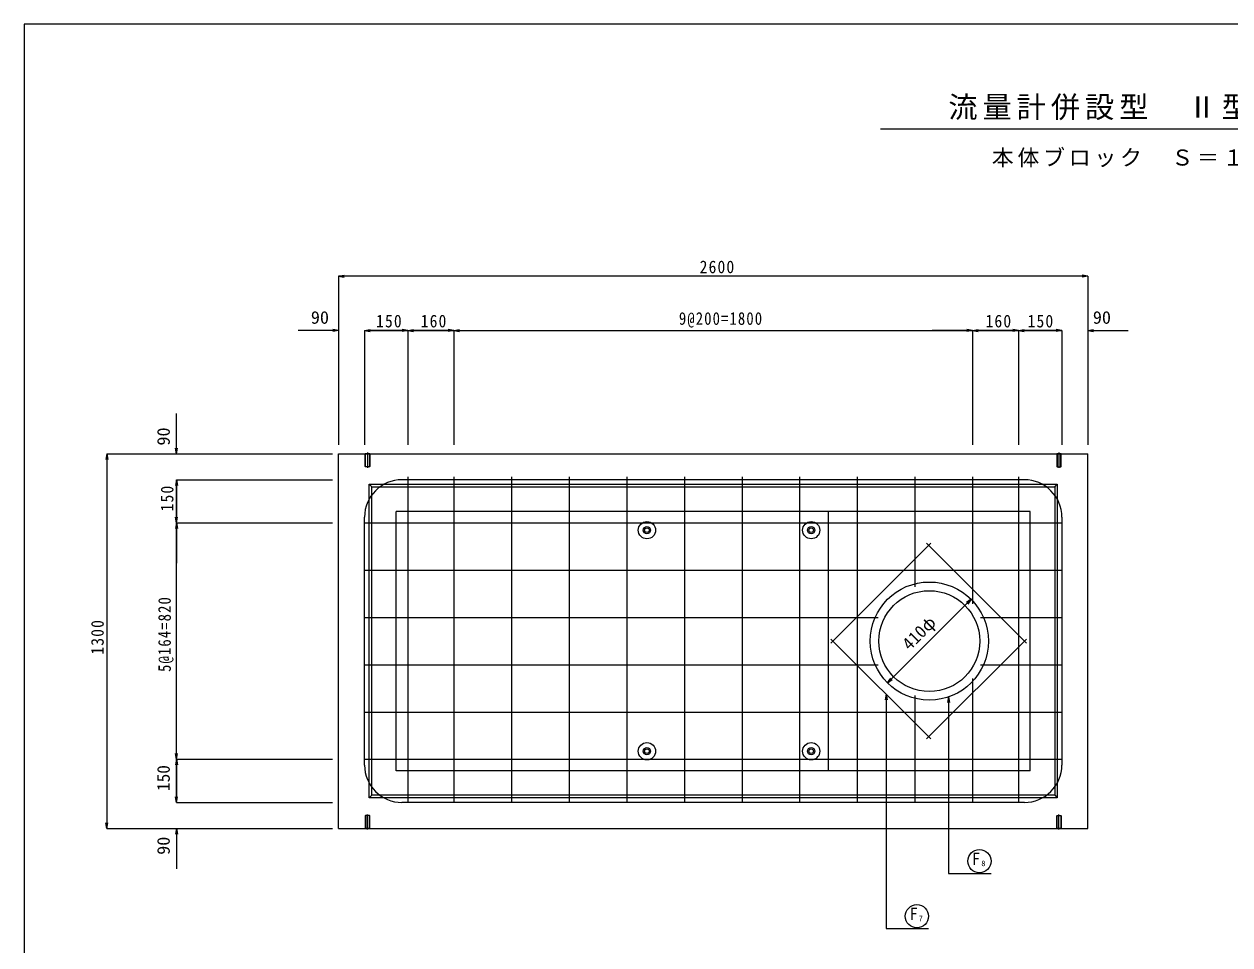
# Model space of a CAD drawing. Units: millimetres, scale not verified. Extents: x -3978 to 3978, y -2819 to 2819.
# Drawn here: x -3978 to 206, y -376 to 2819 of the extents above; entities that cross this region are included whole.
import ezdxf
from ezdxf.enums import TextEntityAlignment as Align

# ---------------------------------------------------------------- set-up
doc = ezdxf.new("R2010")
doc.units = ezdxf.units.MM
doc.header["$LTSCALE"] = 20
doc.linetypes.add('CHAIN2', pattern=[12, 9, -1, 1, -1])
doc.linetypes.add('DASHED1', pattern=[1.8, 1.2, -0.6])
for name, color, linetype, lineweight in [('0-1_製品図', 4, 'Continuous', 9), ('0-3_鉄筋', 2, 'Continuous', 9), ('0-6_鉄筋', 4, 'Continuous', 9), ('0-F', 7, 'Continuous', 9), ('1-0', 7, 'Continuous', 9)]:
    doc.layers.add(name, color=color, linetype=linetype, lineweight=lineweight)
doc.styles.add('ＭＳ ゴシック', font='')
doc.styles.get('ＭＳ ゴシック').set_extended_font_data('MS Gothic')

msp = doc.modelspace()

# ---------------------------------------------------------------- linework, layer by layer
at = {"layer": '0-1_製品図', "color": 3}
for p, q in [((-2887.1, 27.95), (-2887.1, 1327.95)), ((-2887.1, 1327.95), (-287.1, 1327.95)), ((-287.1, 27.95), (-287.1, 1327.95)), ((-2887.1, 27.95), (-287.1, 27.95))]:
    msp.add_line(p, q, dxfattribs=at)
at = {"layer": '0-1_製品図', "color": 7, "linetype": 'DASHED1'}
for p, q in [((-2779.1, 1327.95), (-2795.1, 1327.95)), ((-2779.1, 1327.95), (-2795.1, 1327.95)), ((-395.1, 1327.95), (-379.1, 1327.95)), ((-395.1, 1327.95), (-379.1, 1327.95)), ((-2779.1, 27.95), (-2795.1, 27.95)), ((-2779.1, 27.95), (-2795.1, 27.95)), ((-395.1, 27.95), (-379.1, 27.95)), ((-395.1, 27.95), (-379.1, 27.95))]:
    msp.add_line(p, q, dxfattribs=at)
at = {"layer": '0-1_製品図'}
for p, q in [((-2794, 1282.95), (-2794, 1327.95)), ((-2780.2, 1327.95), (-2780.2, 1282.95)), ((-394, 1327.95), (-394, 1282.95)), ((-380.2, 1282.95), (-380.2, 1327.95)), ((-2794, 1282.95), (-2795.1, 1284.05)), ((-2780.2, 1282.95), (-2794, 1282.95)), ((-2779.1, 1284.05), (-2780.2, 1282.95)), ((-395.1, 1284.05), (-394, 1282.95)), ((-394, 1282.95), (-380.2, 1282.95)), ((-380.2, 1282.95), (-379.1, 1284.05)), ((-2781.1, 1221.95), (-2772.1, 1212.95)), ((-402.1, 1212.95), (-393.1, 1221.95)), ((-2687.1, 227.95), (-2687.1, 1127.95)), ((-1187.1, 227.95), (-1187.1, 1127.95)), ((-487.1, 227.95), (-2687.1, 227.95)), ((-2781.1, 133.95), (-2772.1, 142.95)), ((-402.1, 142.95), (-393.1, 133.95)), ((-2794, 72.95), (-2795.1, 71.85)), ((-2794, 72.95), (-2794, 27.95)), ((-2780.2, 72.95), (-2794, 72.95)), ((-2780.2, 27.95), (-2780.2, 72.95)), ((-2779.1, 71.85), (-2780.2, 72.95)), ((-395.1, 71.85), (-394, 72.95)), ((-394, 27.95), (-394, 72.95)), ((-394, 72.95), (-380.2, 72.95)), ((-380.2, 72.95), (-380.2, 27.95)), ((-380.2, 72.95), (-379.1, 71.85))]:
    msp.add_line(p, q, dxfattribs=at)
at = {"layer": '0-1_製品図', "linetype": 'CHAIN2'}
for p, q in [((-2787.1, 1331.9), (-2787.1, 1279)), ((-387.1, 1331.9), (-387.1, 1279)), ((-2787.1, 24), (-2787.1, 76.9)), ((-387.1, 24), (-387.1, 76.9))]:
    msp.add_line(p, q, dxfattribs=at)
at = {"layer": '0-1_製品図'}
for points in [[(-2795.1, 1284.05), (-2795.1, 1327.95), (-2779.1, 1327.95), (-2779.1, 1284.05)], [(-379.1, 1284.05), (-379.1, 1327.95), (-395.1, 1327.95), (-395.1, 1284.05)], [(-487.1, 227.95), (-487.1, 1127.95), (-2687.1, 1127.95)], [(-2795.1, 71.85), (-2795.1, 27.95), (-2779.1, 27.95), (-2779.1, 71.85)], [(-379.1, 71.85), (-379.1, 27.95), (-395.1, 27.95), (-395.1, 71.85)]]:
    msp.add_lwpolyline(points, dxfattribs=at)
for points in [[(-2781.1, 1221.95), (-393.1, 1221.95), (-393.1, 133.95), (-2781.1, 133.95)], [(-2772.1, 1212.95), (-402.1, 1212.95), (-402.1, 142.95), (-2772.1, 142.95)]]:
    msp.add_lwpolyline(points, close=True, dxfattribs=at)
for centre, radius in [((-1817.1, 1062.78), 30), ((-1247.1, 1062.78), 30), ((-1817.1, 1062.78), 12.5), ((-1817.1, 1062.78), 8), ((-1247.1, 1062.78), 12.5), ((-1247.1, 1062.78), 8), ((-837.1, 677.95), 175), ((-1817.1, 295.95), 30), ((-1817.1, 295.95), 12.5), ((-1817.1, 295.95), 8), ((-1247.1, 295.95), 30), ((-1247.1, 295.95), 12.5), ((-1247.1, 295.95), 8)]:
    msp.add_circle(centre, radius, dxfattribs=at)
at = {"layer": '0-3_鉄筋'}
for p, q in [((-507.1, 1237.95), (-2667.1, 1237.95)), ((-2647.1, 1247.95), (-2647.1, 117.95)), ((-2487.1, 1247.95), (-2487.1, 117.95)), ((-2287.1, 1247.95), (-2287.1, 117.95)), ((-2087.1, 1247.95), (-2087.1, 117.95)), ((-1887.1, 1247.95), (-1887.1, 117.95)), ((-1687.1, 1247.95), (-1687.1, 117.95)), ((-1487.1, 1247.95), (-1487.1, 117.95)), ((-1287.1, 1247.95), (-1287.1, 117.95)), ((-1087.1, 1247.95), (-1087.1, 117.95)), ((-887.1, 1247.95), (-887.1, 866.76)), ((-687.1, 1247.95), (-687.1, 807.68)), ((-527.1, 1247.95), (-527.1, 117.95)), ((-2797.1, 247.95), (-2797.1, 1107.95)), ((-2797.1, 1087.95), (-377.1, 1087.95)), ((-377.1, 1107.95), (-377.1, 247.95)), ((-832.33, 1017.36), (-1178.81, 670.88)), ((-499.99, 670.88), (-846.47, 1017.36)), ((-2797.1, 923.95), (-377.1, 923.95)), ((-2797.1, 759.95), (-1014.99, 759.95)), ((-659.21, 759.95), (-377.1, 759.95)), ((-1178.81, 685.02), (-832.33, 338.54)), ((-846.47, 338.54), (-499.99, 685.02)), ((-2797.1, 595.95), (-1014.99, 595.95)), ((-659.21, 595.95), (-377.1, 595.95)), ((-687.1, 548.22), (-687.1, 117.95)), ((-887.1, 489.14), (-887.1, 117.95)), ((-2797.1, 431.95), (-377.1, 431.95)), ((-2797.1, 267.95), (-377.1, 267.95)), ((-507.1, 117.95), (-2667.1, 117.95))]:
    msp.add_line(p, q, dxfattribs=at)
msp.add_circle((-837.1, 677.95), 205, dxfattribs=at)
for centre, start, end in [((-2667.1, 1107.95), 90, 180), ((-507.1, 1107.95), 0, 90), ((-2667.1, 247.95), 180, 270), ((-507.1, 247.95), 270, 0)]:
    msp.add_arc(centre, 130, start, end, dxfattribs=at)
at = {"layer": '0-6_鉄筋'}
for p, q in [((-2887.1, 1943.65), (-2867.4, 1947.13)), ((-287.1, 1943.65), (-2887.1, 1943.65)), ((-2887.1, 1943.65), (-2867.4, 1940.18)), ((-2887.1, 1943.65), (-2887.1, 1755.72)), ((-287.1, 1943.65), (-306.8, 1947.13)), ((-287.1, 1943.65), (-306.8, 1940.18)), ((-287.1, 1943.65), (-287.1, 1755.72)), ((-2887.1, 1755.72), (-2906.8, 1759.2)), ((-2797.1, 1755.72), (-2777.4, 1759.2)), ((-2647.1, 1755.72), (-2666.8, 1759.2)), ((-2647.1, 1755.72), (-2627.4, 1759.2)), ((-2487.1, 1755.72), (-2506.8, 1759.2)), ((-2487.1, 1755.72), (-2467.4, 1759.2)), ((-687.1, 1755.72), (-706.8, 1759.2)), ((-687.1, 1755.72), (-667.4, 1759.2)), ((-527.1, 1755.72), (-546.8, 1759.2)), ((-527.1, 1755.72), (-507.4, 1759.2)), ((-377.1, 1755.72), (-396.8, 1759.2)), ((-377.1, 1755.72), (-396.8, 1759.2)), ((-287.1, 1755.72), (-267.4, 1759.2)), ((-2887.1, 1755.72), (-3027.1, 1755.72)), ((-2887.1, 1755.72), (-2906.8, 1752.25)), ((-2887.1, 1755.72), (-2887.1, 1359.14)), ((-2797.1, 1755.72), (-2657.1, 1755.72)), ((-2797.1, 1755.72), (-2777.4, 1752.25)), ((-2797.1, 1755.72), (-2797.1, 1359.14)), ((-2647.1, 1755.72), (-2787.1, 1755.72)), ((-2647.1, 1755.72), (-2666.8, 1752.25)), ((-2647.1, 1755.72), (-2507.1, 1755.72)), ((-2647.1, 1755.72), (-2647.1, 1359.14)), ((-2647.1, 1755.72), (-2487.1, 1755.72)), ((-2487.1, 1755.72), (-2627.1, 1755.72)), ((-2487.1, 1755.72), (-2506.8, 1752.25)), ((-2487.1, 1755.72), (-2347.1, 1755.72)), ((-2487.1, 1755.72), (-2467.4, 1752.25)), ((-2487.1, 1755.72), (-2487.1, 1359.14)), ((-2487.1, 1755.72), (-687.1, 1755.72)), ((-687.1, 1755.72), (-827.1, 1755.72)), ((-687.1, 1755.72), (-706.8, 1752.25)), ((-687.1, 1755.72), (-547.1, 1755.72)), ((-687.1, 1755.72), (-667.4, 1752.25)), ((-687.1, 1755.72), (-687.1, 1359.14)), ((-687.1, 1755.72), (-527.1, 1755.72)), ((-527.1, 1755.72), (-667.1, 1755.72)), ((-527.1, 1755.72), (-546.8, 1752.25)), ((-527.1, 1755.72), (-527.1, 1359.14)), ((-527.1, 1755.72), (-377.1, 1755.72)), ((-527.1, 1755.72), (-507.4, 1752.25)), ((-527.1, 1755.72), (-527.1, 1359.14)), ((-377.1, 1755.72), (-517.1, 1755.72)), ((-377.1, 1755.72), (-396.8, 1752.25)), ((-377.1, 1755.72), (-396.8, 1752.25)), ((-377.1, 1755.72), (-377.1, 1359.14)), ((-287.1, 1755.72), (-147.1, 1755.72)), ((-287.1, 1755.72), (-267.4, 1752.25)), ((-287.1, 1755.72), (-287.1, 1359.14)), ((-3449.74, 1327.95), (-3449.74, 1467.95)), ((-3449.74, 1327.95), (-3453.21, 1347.65)), ((-3449.74, 1327.95), (-3446.27, 1347.65)), ((-3691.57, 1327.95), (-3695.04, 1308.25)), ((-3691.57, 1327.95), (-3691.57, 27.95)), ((-3691.57, 1327.95), (-3688.09, 1308.25)), ((-3691.57, 1327.95), (-3449.74, 1327.95)), ((-3449.74, 1327.95), (-2908.73, 1327.95)), ((-3449.74, 1237.95), (-3453.21, 1218.25)), ((-3449.74, 1087.95), (-3449.74, 1237.95)), ((-3449.74, 1237.95), (-2908.73, 1237.95)), ((-3449.74, 1237.95), (-3449.74, 1097.95)), ((-3449.74, 1237.95), (-3446.27, 1218.25)), ((-3449.74, 1087.95), (-3449.74, 1227.95)), ((-3449.74, 1087.95), (-3453.21, 1107.65)), ((-3449.74, 1087.95), (-3453.21, 1068.25)), ((-3449.74, 1087.95), (-3446.27, 1107.65)), ((-3449.74, 267.95), (-3449.74, 1087.95)), ((-3449.74, 1087.95), (-2908.73, 1087.95)), ((-3449.74, 1087.95), (-3449.74, 947.95)), ((-3449.74, 1087.95), (-3446.27, 1068.25)), ((-3449.74, 267.95), (-3449.74, 407.95)), ((-3449.74, 267.95), (-3453.21, 287.65)), ((-3449.74, 267.95), (-3453.21, 248.25)), ((-3449.74, 267.95), (-2908.73, 267.95)), ((-3449.74, 267.95), (-3449.74, 127.95)), ((-3449.74, 267.95), (-3446.27, 248.25)), ((-3449.74, 117.95), (-3449.74, 257.95)), ((-3449.74, 117.95), (-3453.21, 137.65)), ((-3449.74, 117.95), (-3446.27, 137.65)), ((-3449.74, 117.95), (-2908.73, 117.95)), ((-3691.57, 27.95), (-3695.04, 47.65)), ((-3691.57, 27.95), (-3688.09, 47.65)), ((-3691.57, 27.95), (-3449.74, 27.95)), ((-3449.74, 27.95), (-3453.21, 8.25)), ((-3449.74, 27.95), (-3449.74, -112.05)), ((-3449.74, 27.95), (-3446.27, 8.25)), ((-3449.74, 27.95), (-2908.73, 27.95))]:
    msp.add_line(p, q, dxfattribs=at)
at = {"layer": '0-6_鉄筋', "color": 7}
for p, q in [((-692.14, 822.91), (-982.06, 532.99)), ((-692.14, 822.91), (-708.53, 811.44)), ((-692.14, 822.91), (-703.62, 806.52)), ((-982.06, 532.99), (-970.59, 549.38)), ((-982.06, 532.99), (-965.67, 544.46)), ((-770.02, -128.65), (-622.97, -128.65)), ((-987.1, -319.66), (-840.05, -319.66))]:
    msp.add_line(p, q, dxfattribs=at)
at = {"layer": '0-6_鉄筋'}
for points in [[(-2797.1, 1755.72), (-2647.1, 1755.72), (-2627.4, 1752.25)], [(-3449.74, 117.95), (-3449.74, 267.95), (-3446.27, 287.65)]]:
    msp.add_lwpolyline(points, dxfattribs=at)
for centre in [(-663.06, -85.52), (-880.15, -276.53)]:
    msp.add_circle(centre, 40.21, dxfattribs=at)
at = {"layer": '0-F'}
for p, q in [((-987.1, 493.31), (-990.57, 473.61)), ((-987.1, 493.31), (-987.1, -319.66)), ((-987.1, 493.31), (-983.63, 473.61)), ((-770.02, 484.24), (-773.49, 464.54)), ((-770.02, 484.24), (-770.02, -128.65)), ((-770.02, 484.24), (-766.54, 464.54))]:
    msp.add_line(p, q, dxfattribs=at)
at = {"layer": '1-0', "color": 5}
for p, q in [((-3978.45, 2818.65), (-3978.45, -2818.65)), ((3978.45, 2818.65), (-3978.45, 2818.65))]:
    msp.add_line(p, q, dxfattribs=at)
at = {"layer": '1-0'}
msp.add_line((-1006.29, 2455.59), (1016.54, 2455.59), dxfattribs=at)

# ---------------------------------------------------------------- texts
at = {"layer": '0-6_鉄筋', "color": 7, "style": 'ＭＳ ゴシック', "width": 1.05}
for p in [(-2983.34, 1765.72), (-269.59, 1765.72)]:
    msp.add_text('90', height=43.99, dxfattribs=at).set_placement(p, align=Align.BOTTOM_LEFT)
for p in [(-3459.74, 1356.4), (-3459.74, -63.51)]:
    msp.add_text('90', height=43.99, rotation=90, dxfattribs=at).set_placement(p, align=Align.BOTTOM_LEFT)
at = {"layer": '0-6_鉄筋', "color": 7, "style": 'ＭＳ ゴシック'}
for s, rotation, p in [('410φ', 45, (-895.79, 633.4)), ('150', 90, (-3459.74, 157.95))]:
    msp.add_text(s, height=43.99, rotation=rotation, dxfattribs=at).set_placement(p, align=Align.BOTTOM_LEFT)
for s, height, p in [('F', 42.77, (-689.43, -111.44)), ('8', 19.55, (-656.61, -108.8)), ('F', 42.77, (-905.87, -302.45)), ('7', 19.55, (-873.69, -299.81))]:
    msp.add_text(s, height=height, dxfattribs=at).set_placement(p, align=Align.BOTTOM_LEFT)
at = {"layer": '0-6_鉄筋', "color": 7, "char_height": 43.99, "attachment_point": 7, "style": 'ＭＳ ゴシック'}
for s, insert in [('\\T1.15;\\W0.9;2600', (-1634.1, 1953.65)), ('\\T1.15;\\W0.9;150', (-2757.1, 1765.72)), ('\\T1.15;\\W0.9;160', (-2602.1, 1765.72)), ('\\T1.15;\\W0.85;9@200=1800', (-1706.1, 1765.72)), ('\\T1.15;\\W0.9;160', (-642.1, 1765.72)), ('\\T1.15;\\W0.9;150', (-496.1, 1765.72))]:
    msp.add_mtext(s, dxfattribs=dict(at, insert=insert))
at = {"layer": '0-6_鉄筋', "color": 7, "char_height": 43.99, "attachment_point": 7, "rotation": 90, "style": 'ＭＳ ゴシック'}
for s, insert in [('\\T1.15;\\W0.9;150', (-3459.74, 1127.95)), ('\\T1.15;\\W0.85;5@164=820', (-3459.74, 570.95)), ('\\T1.15;\\W0.9;1300', (-3701.57, 630.95))]:
    msp.add_mtext(s, dxfattribs=dict(at, insert=insert))
at = {"layer": '1-0', "attachment_point": 7, "style": 'ＭＳ ゴシック'}
for s, insert, char_height in [('\\T1.17;流量計併設型\u3000Ⅱ型\u3000配筋図', (-771.07, 2484.86), 74.29), ('\\T1.17;本体ブロック\u3000Ｓ＝１／２０', (-620.22, 2321.29), 55.76)]:
    msp.add_mtext(s, dxfattribs=dict(at, insert=insert, char_height=char_height))

doc.saveas('drawing.dxf')
